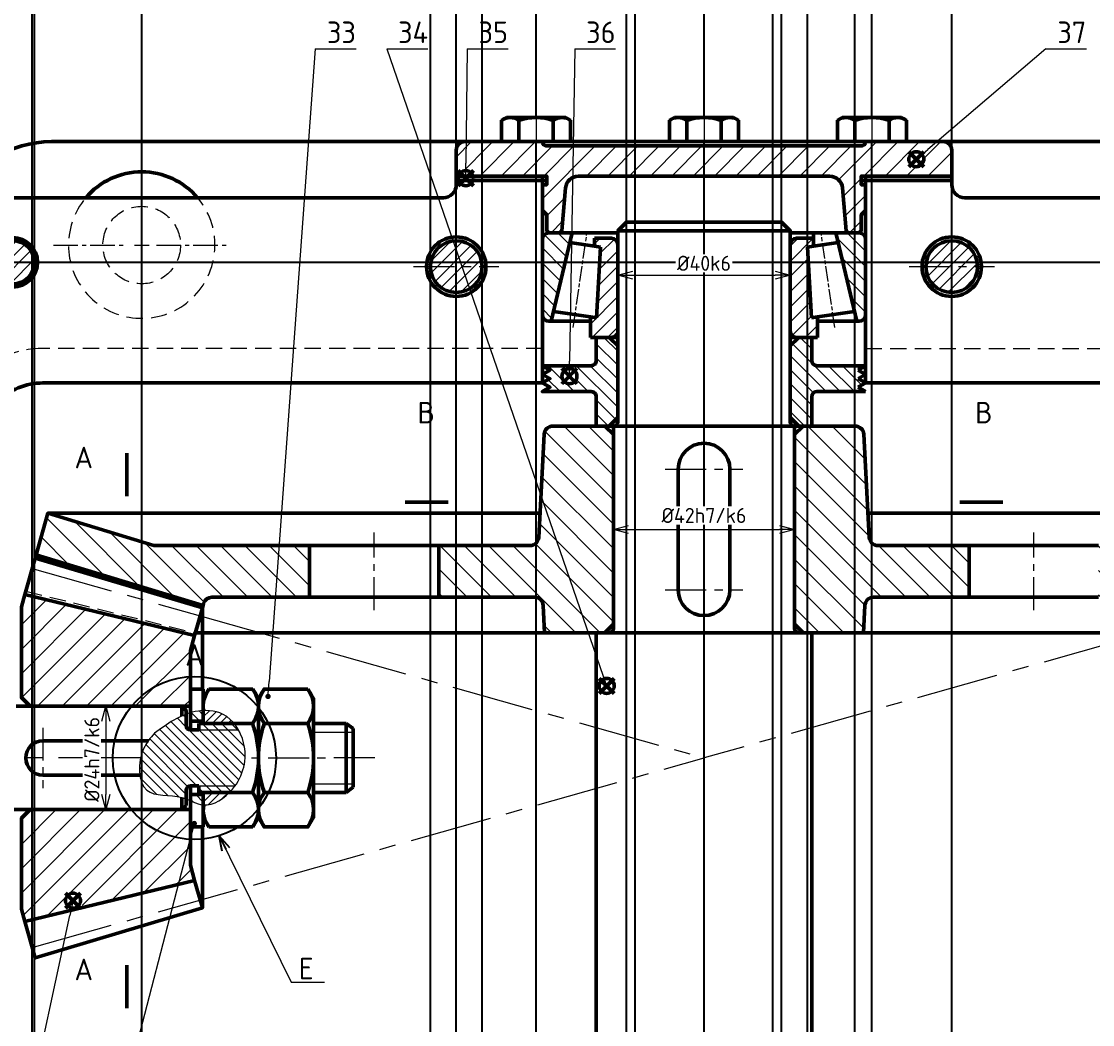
# Model space of a CAD drawing. Header units: millimetres. Extents: x 3015 to 4204, y 10565 to 11406.
# Drawn here: x 3299.6 to 3548.2, y 10707.8 to 10940.6 of the extents above; entities that cross this region are included whole.
import ezdxf
from ezdxf.enums import TextEntityAlignment as Align

# ---------------------------------------------------------------- set-up
doc = ezdxf.new("R2010")
doc.units = ezdxf.units.MM
doc.header["$LTSCALE"] = 0.6
doc.set_wipeout_variables(frame=1)
doc.header["$PDSIZE"] = 2
for name, pattern in [('AM_ISO08W050x2', [9, 6, -0.75, 1.5, -0.75]), ('Amconstr', [9999, 9999, 0]), ('CENTER', [50.8, 31.75, -6.35, 6.35, -6.35]), ('CENTER2', [28.575, 19.05, -3.175, 3.175, -3.175]), ('HIDDEN', [9.525, 6.35, -3.175])]:
    doc.linetypes.add(name, pattern=pattern)
for name, color, linetype, lineweight in [('AM_0', 7, 'Continuous', 50), ('AM_4', 3, 'Continuous', 15), ('AM_5', 3, 'Continuous', 18), ('center', 1, 'CENTER', 15), ('dam', 7, 'Continuous', 50), ('dim', 3, 'Continuous', 15), ('hatch', 3, 'Continuous', 15), ('khuat', 7, 'HIDDEN', 20), ('manh', 1, 'Continuous', 15), ('text', 7, 'Continuous', 25)]:
    doc.layers.add(name, color=color, linetype=linetype, lineweight=lineweight)
doc.layers.add('AM_12', color=7, linetype='Continuous', lineweight=50, plot=False)
doc.layers.add('AM_CL', color=1, linetype='Amconstr', lineweight=25, plot=False)
doc.styles.add('TCVN', font='')
doc.styles.get('TCVN').set_extended_font_data('TCVN 7284')
doc.dimstyles.new('AM_ISO$0', dxfattribs={"dimtxt": 3.5, "dimasz": 3.5, "dimexe": 1, "dimexo": 1, "dimgap": 1, "dimtad": 1, "dimdsep": 46, "dimtxsty": 'TCVN', "dimblk": 'OPEN30', "dimcen": 1, "dimclrd": 3, "dimclre": 3, "dimclrt": 2, "dimazin": 2, "dimtp": 0.1, "dimtm": 0.1, "dimtfac": 0.71, "dimtmove": 0, "dimatfit": 3, "dimldrblk": 'OPEN30', "dimfxl": 1, "dimtfill": 1, "dimlwd": 18, "dimlwe": 18, "dimarcsym": 1})
doc.dimstyles.new('AM_ISO$7', dxfattribs={"dimtxt": 3.5, "dimasz": 3.5, "dimexe": 1, "dimexo": 1, "dimgap": 1, "dimtad": 1, "dimdsep": 46, "dimtxsty": 'TCVN', "dimblk": 'OPEN30', "dimcen": 1, "dimclrd": 3, "dimclre": 3, "dimclrt": 2, "dimazin": 2, "dimtp": 0.1, "dimtm": 0.1, "dimtfac": 0.71, "dimtmove": 0, "dimatfit": 3, "dimldrblk": 'OPEN30', "dimfxl": 1, "dimtfill": 1, "dimlwd": 18, "dimlwe": 18, "dimarcsym": 1})

# ---------------------------------------------------------------- blocks, each defined once
blk = doc.blocks.new('_Open30')
at = {"color": 0, "linetype": 'ByBlock', "lineweight": -2}
for p, q in [((-1, 0.268), (0, 0)), ((0, 0), (-1, -0.268)), ((0, 0), (-1, 0))]:
    blk.add_line(p, q, dxfattribs=at)
blk = doc.blocks.new('*D10')
at = {"layer": 'Defpoints', "color": 0, "transparency": 16777216}
for p in [(3478, 10881.75), (3438, 10876.53), (3478, 10876.53)]:
    blk.add_point(p, dxfattribs=at)
at = {"layer": 'dim', "color": 3, "lineweight": 18, "transparency": 16777216}
for p, q in [((3438, 10877.53), (3438, 10882.75)), ((3441.5, 10881.75), (3474.5, 10881.75)), ((3478, 10877.53), (3478, 10882.75))]:
    blk.add_line(p, q, dxfattribs=at)
at = {"layer": 'dim', "color": 3, "lineweight": 18, "transparency": 16777216, "xscale": 3.5, "yscale": 3.5, "zscale": 3.5, "rotation": 180}
blk.add_blockref('_Open30', (3438, 10881.75), dxfattribs=at)
at = {"layer": 'dim', "color": 3, "lineweight": 18, "transparency": 16777216, "xscale": 3.5, "yscale": 3.5, "zscale": 3.5}
blk.add_blockref('_Open30', (3478, 10881.75), dxfattribs=at)
at = {"layer": 'dim', "color": 7, "transparency": 16777216, "insert": (3458, 10884.5), "char_height": 3.5, "attachment_point": 5, "style": 'TCVN', "bg_fill": 3, "box_fill_scale": 1.1, "bg_fill_color": 256, "bg_fill_true_color": 13158600, "bg_fill_transparency": 0}
blk.add_mtext('%%c40k6', dxfattribs=at)
blk = doc.blocks.new('blgn2')
at = {"layer": 'hatch'}
h = blk.add_hatch(dxfattribs=at)
h.set_pattern_fill('_USER', color=256, scale=2, angle=45, pattern_type=0)
h.set_pattern_definition([(45, (-1578.1479, -11316.6133), (-1.41421356, 1.41421356), [])])
edge = h.paths.add_edge_path()
edge.add_arc((0, 0), 5, 0, 360)
at = {"layer": 'center', "ltscale": 0.4}
for p, q in [((0, 8.5), (0, -8.5)), ((8.5, 0), (-8.5, 0))]:
    blk.add_line(p, q, dxfattribs=at)
at = {"layer": 'dam'}
for radius in [5.75, 5]:
    blk.add_circle((0, 0), radius, dxfattribs=at)
blk = doc.blocks.new('blco2')
at = {"layer": 'hatch'}
h = blk.add_hatch(dxfattribs=at)
h.set_pattern_fill('_USER', color=256, scale=2, angle=45, pattern_type=0)
h.set_pattern_definition([(45, (-1528.1479, -11316.6133), (-1.41421356, 1.41421356), [])])
edge = h.paths.add_edge_path()
edge.add_arc((0, 0), 6, 0, 360)
at = {"layer": 'center', "ltscale": 0.5}
for p, q in [((0, -9.9), (0, 9.9)), ((-9.9, 0), (9.9, 0))]:
    blk.add_line(p, q, dxfattribs=at)
at = {"layer": 'dam'}
for radius in [6.9, 6]:
    blk.add_circle((0, 0), radius, dxfattribs=at)
blk = doc.blocks.new('b8')
blk.add_wipeout([(-8, 0), (-8, 4.95), (-6.87, 5.6), (6.87, 5.6), (8, 4.95), (8, 0)]).dxf.layer = 'dam'
at = {"layer": 'center', "ltscale": 0.6}
blk.add_line((0, 8.6), (0, -16), dxfattribs=at)
at = {"layer": 'dam'}
for p, q in [((-6.87, 5.6), (-8, 4.95)), ((-6.87, 5.6), (6.87, 5.6)), ((-6.87, 5.6), (6.87, 5.6)), ((6.87, 5.6), (8, 4.95)), ((-8, 0), (-8, 4.95)), ((-4, 0), (-4, 4.91)), ((4, 0), (4, 4.91)), ((8, 0), (8, 4.95)), ((8, 0.65), (8, 4.95)), ((-8, 0), (8, 0))]:
    blk.add_line(p, q, dxfattribs=at)
for centre, radius, start, end in [((-6, 2.34), 3.26, 52.1211, 127.8789), ((0, -6.4), 12, 70.5288, 109.4712), ((6, 2.34), 3.26, 52.1211, 127.8789)]:
    blk.add_arc(centre, radius, start, end, dxfattribs=at)
blk = doc.blocks.new('*U23')
at = {"layer": 'center', "color": 0, "linetype": 'CENTER2', "ltscale": 0.5, "transparency": 16777216}
for p, q in [((0, 3.4), (0, 20.5)), ((-20.5, 0), (-3.4, 0)), ((3.4, 0), (20.5, 0)), ((0, -20.5), (0, -3.4))]:
    blk.add_line(p, q, dxfattribs=at)
at = {"layer": 'center', "color": 0, "linetype": 'Continuous', "ltscale": 0.5, "transparency": 16777216}
for p, q in [((-1.7, 0), (1.7, 0)), ((0, -1.7), (0, 1.7))]:
    blk.add_line(p, q, dxfattribs=at)
blk = doc.blocks.new('mc')
at = {"layer": 'dam'}
blk.add_line((0, 5), (0, -5), dxfattribs=at)
at = {"layer": 'manh'}
blk.add_lwpolyline([(0, 0, 0, 1.7, 0), (-5, 0, 0, 0, 0), (-15, 0, 0, 0, 0)], format="xyseb", dxfattribs=at)
blk = doc.blocks.new('*U35', base_point=(3497.27, 10327.84))
at = {"layer": 'dam'}
blk.add_blockref('mc', (3497.27, 10327.84), dxfattribs=at)
at = {"layer": 'text', "style": 'TCVN'}
blk.add_text('A', height=5, dxfattribs=at).set_placement((3487.27, 10327.84), align=Align.BOTTOM_CENTER)
blk = doc.blocks.new('*S87')
at = {"layer": 'AM_12', "color": 4}
for p, q in [((3309.8, 10734.83), (3313.3, 10738.33)), ((3309.8, 10738.33), (3313.3, 10734.83))]:
    blk.add_line(p, q, dxfattribs=at)
blk.add_circle((3311.55, 10736.58), 1.75, dxfattribs=at)
blk = doc.blocks.new('*S92')
at = {"layer": 'AM_12', "color": 4}
for p, q in [((3433.65, 10784.68), (3437.15, 10788.18)), ((3433.65, 10788.18), (3437.15, 10784.68))]:
    blk.add_line(p, q, dxfattribs=at)
blk.add_circle((3435.4, 10786.43), 1.75, dxfattribs=at)
blk = doc.blocks.new('*S93')
at = {"layer": 'AM_12', "color": 4}
for p, q in [((3400.98, 10902.5), (3404.48, 10906)), ((3400.98, 10906), (3404.48, 10902.5))]:
    blk.add_line(p, q, dxfattribs=at)
blk.add_circle((3402.73, 10904.25), 1.75, dxfattribs=at)
blk = doc.blocks.new('*S94')
at = {"layer": 'AM_12', "color": 4}
for p, q in [((3425.01, 10856.55), (3428.51, 10860.05)), ((3425.01, 10860.05), (3428.51, 10856.55))]:
    blk.add_line(p, q, dxfattribs=at)
blk.add_circle((3426.76, 10858.3), 1.75, dxfattribs=at)
blk = doc.blocks.new('*S95')
at = {"layer": 'AM_12', "color": 4}
for p, q in [((3505.53, 10906.89), (3509.03, 10910.39)), ((3505.53, 10910.39), (3509.03, 10906.89))]:
    blk.add_line(p, q, dxfattribs=at)
blk.add_circle((3507.28, 10908.64), 1.75, dxfattribs=at)
blk = doc.blocks.new('*S118')
at = {"layer": 'AM_5'}
h = blk.add_hatch(color=3, dxfattribs=at)
edge = h.paths.add_edge_path(flags=0)
edge.add_arc((3311.55, 10736.58), 0.625, 0, 360)
at = {"layer": 'AM_5', "color": 3, "linetype": 'Continuous'}
blk.add_line((3311.42, 10735.97), (3310.81, 10733.16), dxfattribs=at)
at = {"layer": 'AM_5', "color": 3}
blk.add_line((3281.05, 10595.18), (3310.81, 10733.16), dxfattribs=at)
at = {"layer": 'AM_5'}
blk.add_line((3281.05, 10595.18), (3271.55, 10595.18), dxfattribs=at)
at = {"layer": 'AM_5', "color": 7, "insert": (3275.42, 10596.49), "char_height": 5, "attachment_point": 8, "style": 'TCVN'}
blk.add_mtext('27', dxfattribs=at)
blk = doc.blocks.new('*S124')
at = {"layer": 'AM_5'}
h = blk.add_hatch(color=3, dxfattribs=at)
edge = h.paths.add_edge_path(flags=0)
edge.add_arc((3365.8, 10783.98), 0.625, 0, 360)
at = {"layer": 'AM_5', "color": 3}
blk.add_line((3376.77, 10934.3), (3366.06, 10787.47), dxfattribs=at)
at = {"layer": 'AM_5'}
blk.add_line((3376.77, 10934.3), (3386.27, 10934.3), dxfattribs=at)
at = {"layer": 'AM_5', "color": 3, "linetype": 'Continuous'}
blk.add_line((3365.85, 10784.6), (3366.06, 10787.47), dxfattribs=at)
at = {"layer": 'AM_5', "color": 7, "insert": (3382.84, 10935.61), "char_height": 5, "attachment_point": 8, "style": 'TCVN'}
blk.add_mtext('33', dxfattribs=at)
blk = doc.blocks.new('*S125')
at = {"layer": 'AM_5'}
h = blk.add_hatch(color=3, dxfattribs=at)
edge = h.paths.add_edge_path(flags=0)
edge.add_arc((3402.73, 10904.25), 0.625, 0, 360)
at = {"layer": 'AM_5', "color": 3}
blk.add_line((3403.03, 10934.3), (3402.76, 10907.75), dxfattribs=at)
at = {"layer": 'AM_5'}
blk.add_line((3403.03, 10934.3), (3412.53, 10934.3), dxfattribs=at)
at = {"layer": 'AM_5', "color": 3, "linetype": 'Continuous'}
blk.add_line((3402.73, 10904.87), (3402.76, 10907.75), dxfattribs=at)
at = {"layer": 'AM_5', "color": 7, "insert": (3409.09, 10935.61), "char_height": 5, "attachment_point": 8, "style": 'TCVN'}
blk.add_mtext('35', dxfattribs=at)
blk = doc.blocks.new('*S126')
at = {"layer": 'AM_5'}
h = blk.add_hatch(color=3, dxfattribs=at)
edge = h.paths.add_edge_path(flags=0)
edge.add_arc((3426.76, 10858.3), 0.625, 0, 360)
at = {"layer": 'AM_5', "color": 3}
blk.add_line((3427.99, 10934.3), (3426.81, 10861.8), dxfattribs=at)
at = {"layer": 'AM_5'}
blk.add_line((3427.99, 10934.3), (3437.49, 10934.3), dxfattribs=at)
at = {"layer": 'AM_5', "color": 3, "linetype": 'Continuous'}
blk.add_line((3426.77, 10858.93), (3426.81, 10861.8), dxfattribs=at)
at = {"layer": 'AM_5', "color": 7, "insert": (3434.05, 10935.61), "char_height": 5, "attachment_point": 8, "style": 'TCVN'}
blk.add_mtext('36', dxfattribs=at)
blk = doc.blocks.new('*S127')
at = {"layer": 'AM_5'}
h = blk.add_hatch(color=3, dxfattribs=at)
edge = h.paths.add_edge_path(flags=0)
edge.add_arc((3507.28, 10908.64), 0.625, 0, 360)
at = {"layer": 'AM_5', "color": 3}
blk.add_line((3537.3, 10934.3), (3509.94, 10910.91), dxfattribs=at)
at = {"layer": 'AM_5'}
blk.add_line((3537.3, 10934.3), (3546.8, 10934.3), dxfattribs=at)
at = {"layer": 'AM_5', "color": 3, "linetype": 'Continuous'}
blk.add_line((3507.76, 10909.04), (3509.94, 10910.91), dxfattribs=at)
at = {"layer": 'AM_5', "color": 7, "insert": (3543.36, 10935.61), "char_height": 5, "attachment_point": 8, "style": 'TCVN'}
blk.add_mtext('37', dxfattribs=at)
blk = doc.blocks.new('*D138')
at = {"layer": 'Defpoints', "color": 0, "transparency": 16777216}
for p in [(3320.43, 10781.71), (3319.18, 10757.71), (3320.43, 10757.71)]:
    blk.add_point(p, dxfattribs=at)
at = {"layer": 'dim', "color": 3, "lineweight": 18, "transparency": 16777216}
for p, q in [((3319.43, 10781.71), (3318.18, 10781.71)), ((3319.18, 10778.21), (3319.18, 10761.21)), ((3319.43, 10757.71), (3318.18, 10757.71))]:
    blk.add_line(p, q, dxfattribs=at)
at = {"layer": 'dim', "color": 3, "lineweight": 18, "transparency": 16777216, "xscale": 3.5, "yscale": 3.5, "zscale": 3.5}
for p, rotation in [((3319.18, 10781.71), 90), ((3319.18, 10757.71), 270)]:
    blk.add_blockref('_Open30', p, dxfattribs=dict(at, rotation=rotation))
at = {"layer": 'dim', "color": 0, "transparency": 16777216, "insert": (3315.93, 10769.36), "char_height": 3.5, "attachment_point": 5, "rotation": 90, "style": 'TCVN', "bg_fill": 3, "box_fill_scale": 1.1, "bg_fill_color": 256, "bg_fill_true_color": 13158600, "bg_fill_transparency": 0}
blk.add_mtext('%%C24h7/k6', dxfattribs=at)
blk = doc.blocks.new('*D139')
at = {"layer": 'Defpoints', "color": 0, "transparency": 16777216}
for p in [(3479, 10822.73), (3437, 10820.29), (3479, 10820.29)]:
    blk.add_point(p, dxfattribs=at)
at = {"layer": 'dim', "color": 3, "lineweight": 18, "transparency": 16777216}
for p, q in [((3437, 10821.29), (3437, 10823.73)), ((3440.5, 10822.73), (3475.5, 10822.73)), ((3479, 10821.29), (3479, 10823.73))]:
    blk.add_line(p, q, dxfattribs=at)
at = {"layer": 'dim', "color": 3, "lineweight": 18, "transparency": 16777216, "xscale": 3.5, "yscale": 3.5, "zscale": 3.5, "rotation": 180}
blk.add_blockref('_Open30', (3437, 10822.73), dxfattribs=at)
at = {"layer": 'dim', "color": 3, "lineweight": 18, "transparency": 16777216, "xscale": 3.5, "yscale": 3.5, "zscale": 3.5}
blk.add_blockref('_Open30', (3479, 10822.73), dxfattribs=at)
at = {"layer": 'dim', "color": 0, "transparency": 16777216, "insert": (3458, 10825.98), "char_height": 3.5, "attachment_point": 5, "style": 'TCVN', "bg_fill": 3, "box_fill_scale": 1.1, "bg_fill_color": 256, "bg_fill_true_color": 13158600, "bg_fill_transparency": 0}
blk.add_mtext('%%C42h7/k6', dxfattribs=at)

msp = doc.modelspace()

# ---------------------------------------------------------------- hatches: boundary and pattern name
at = {"layer": 'AM_5'}
h = msp.add_hatch(color=3, dxfattribs=at)
edge = h.paths.add_edge_path(flags=0)
edge.add_arc((3435.4, 10786.432), 0.625, 0, 360)
h = msp.add_hatch(color=3, dxfattribs=at)
edge = h.paths.add_edge_path(flags=0)
edge.add_arc((3339.693, 10754.492), 0.625, 0, 360)
at = {"layer": 'hatch'}
h = msp.add_hatch(dxfattribs=at)
h.set_pattern_fill('_USER', color=256, scale=3.5, angle=45, pattern_type=0)
h.set_pattern_definition([(45, (2803.3327, -82.4776), (-2.4748737, 2.4748737), [])])
edge = h.paths.add_edge_path()
edge.add_line((3458.002, 10904.73), (3428.86, 10904.73))
edge.add_arc((3428.86, 10901.73), 3, 90, 175)
edge.add_line((3425.872, 10901.992), (3425.002, 10892.057))
edge.add_line((3425.002, 10892.057), (3424.502, 10891.557))
edge.add_line((3424.502, 10891.557), (3422.002, 10891.557))
edge.add_line((3422.002, 10891.557), (3421.502, 10892.057))
edge.add_line((3421.502, 10892.057), (3421.502, 10895.73))
edge.add_line((3421.502, 10895.73), (3420.502, 10896.73))
edge.add_line((3420.502, 10896.73), (3420.502, 10902.73))
edge.add_line((3420.502, 10902.73), (3421.502, 10902.73))
edge.add_line((3421.502, 10902.73), (3421.502, 10904.73))
edge.add_line((3421.502, 10904.73), (3400.502, 10904.73))
edge.add_line((3400.502, 10904.73), (3400.502, 10910.73))
edge.add_arc((3402.502, 10910.73), 2, 90, 180, ccw=False)
edge.add_line((3402.502, 10912.73), (3420.502, 10912.73))
edge.add_arc((3421.502, 10912.73), 1, 180, 270)
edge.add_line((3421.502, 10911.73), (3494.502, 10911.73))
edge.add_arc((3494.502, 10912.73), 1, 270, 360)
edge.add_line((3495.502, 10912.73), (3513.502, 10912.73))
edge.add_arc((3513.502, 10910.73), 2, 0, 90, ccw=False)
edge.add_line((3515.502, 10910.73), (3515.502, 10904.73))
edge.add_line((3515.502, 10904.73), (3494.502, 10904.73))
edge.add_line((3494.502, 10904.73), (3494.502, 10902.73))
edge.add_line((3494.502, 10902.73), (3495.502, 10902.73))
edge.add_line((3495.502, 10902.73), (3495.502, 10896.73))
edge.add_line((3495.502, 10896.73), (3494.502, 10895.73))
edge.add_line((3494.502, 10895.73), (3494.502, 10892.057))
edge.add_line((3494.502, 10892.057), (3494.002, 10891.557))
edge.add_line((3494.002, 10891.557), (3491.502, 10891.557))
edge.add_line((3491.502, 10891.557), (3491.002, 10892.057))
edge.add_line((3491.002, 10892.057), (3490.133, 10901.992))
edge.add_arc((3487.145, 10901.73), 3, 5, 90)
edge.add_line((3487.145, 10904.73), (3458.002, 10904.73))
h = msp.add_hatch(color=256, dxfattribs=at)
h.dxf.hatch_style = 1
h.paths.add_polyline_path([(3400.502, 10904.73), (3420.502, 10904.73), (3420.502, 10903.73), (3400.502, 10903.73)])
h = msp.add_hatch(color=256, dxfattribs=at)
h.dxf.hatch_style = 1
h.paths.add_polyline_path([(3515.502, 10904.73), (3495.502, 10904.73), (3495.502, 10903.73), (3515.502, 10903.73)])
h = msp.add_hatch(dxfattribs=at)
h.set_pattern_fill('_USER', color=256, scale=2.5, angle=135, pattern_type=0)
h.set_pattern_definition([(135, (-1902.0956, 1877.6013), (-1.76776695, -1.76776695), [])])
h.paths.add_polyline_path([(3495.502, 10890.057, 0.4142136), (3494.002, 10891.557), (3488.587, 10891.557), (3493.445, 10871.057), (3494.002, 10871.057, 0.4142136), (3495.502, 10872.557)])
h.paths.add_polyline_path([(3427.418, 10891.557), (3422.002, 10891.557, 0.4142136), (3420.502, 10890.057), (3420.502, 10872.557, 0.4142136), (3422.002, 10871.057), (3422.559, 10871.057)])
h = msp.add_hatch(dxfattribs=at)
h.set_pattern_fill('_USER', color=256, scale=2.5, angle=45, pattern_type=0)
h.set_pattern_definition([(45, (0, 0), (-1.76776695, 1.76776695), [])])
h.paths.add_polyline_path([(3436.502, 10890.307), (3432.583, 10890.307), (3432.583, 10888.482), (3433.995, 10888.276), (3433.038, 10871.841), (3431.635, 10872.046), (3431.635, 10867.307), (3436.502, 10867.307, 0.4142192), (3438.002, 10868.807), (3438.002, 10888.807, 0.4142136)])
h.paths.add_polyline_path([(3482.01, 10888.276), (3483.422, 10888.482), (3483.422, 10890.307), (3479.502, 10890.307, 0.4142136), (3478.002, 10888.807), (3478.002, 10868.807, 0.4142136), (3479.502, 10867.307), (3483.002, 10867.307), (3484.369, 10867.307), (3484.369, 10872.046), (3482.967, 10871.841)])
h = msp.add_hatch(dxfattribs=at)
h.set_pattern_fill('_USER', color=256, scale=3, angle=135, pattern_type=0)
h.set_pattern_definition([(135, (2803.3327, -82.4776), (-2.12132034, -2.12132034), [])])
edge = h.paths.add_edge_path()
edge.add_line((3438.002, 10841.97), (3438.002, 10871.814))
h = msp.add_hatch(dxfattribs=at)
h.set_pattern_fill('_USER', color=256, scale=2.3, angle=135, pattern_type=0)
h.set_pattern_definition([(135, (0, 0), (-1.6263456, -1.6263456), [])])
h.paths.add_polyline_path([(3493.77, 10857.73), (3495.502, 10858.73), (3493.77, 10859.73), (3495.502, 10860.73), (3484.202, 10860.73, -0.4142136), (3483.002, 10861.93), (3483.002, 10867.307), (3480.002, 10867.307), (3478.002, 10865.307), (3478.002, 10848.73), (3480.002, 10846.73), (3483.002, 10846.73), (3483.002, 10853.53, -0.4142136), (3484.202, 10854.73), (3495.502, 10854.73), (3493.77, 10855.73), (3495.502, 10856.73)])
h.paths.add_polyline_path([(3438.002, 10865.307), (3436.002, 10867.307), (3433.002, 10867.307), (3433.002, 10861.93, -0.4142136), (3431.802, 10860.73), (3426.795, 10860.73), (3426.784, 10860.051, -0.409459), (3428.506, 10858.301, -1), (3425.006, 10858.301, -0.4189841), (3426.784, 10860.051), (3426.795, 10860.73), (3420.502, 10860.73), (3422.234, 10859.73), (3420.502, 10858.73), (3422.234, 10857.73), (3420.502, 10856.73), (3422.234, 10855.73), (3420.502, 10854.73), (3431.802, 10854.73, -0.4142136), (3433.002, 10853.53), (3433.002, 10846.73), (3436.002, 10846.73), (3438.002, 10848.73)])
h = msp.add_hatch(dxfattribs=at)
h.set_pattern_fill('_USER', color=256, scale=4, angle=135, pattern_type=0)
h.set_pattern_definition([(135, (0, 0), (-2.8284271, -2.8284271), [])])
h.paths.add_polyline_path([(3437.002, 10844.73), (3435.002, 10846.73), (3422.9, 10846.73, 0.3989595), (3420.903, 10844.835), (3419.649, 10820.903, -0.3989595), (3417.652, 10819.008), (3396.426, 10819.008), (3396.426, 10807.008), (3418.671, 10807.008, -0.3989595), (3420.668, 10805.112), (3421.002, 10798.73), (3435.002, 10798.73), (3437.002, 10800.73)])
h.paths.add_polyline_path([(3495.102, 10844.835, 0.3989595), (3493.104, 10846.73), (3481.002, 10846.73), (3479.002, 10844.73), (3479.002, 10800.73), (3481.002, 10798.73), (3495.002, 10798.73), (3495.337, 10805.112, -0.3989595), (3497.334, 10807.008), (3519.579, 10807.008), (3519.579, 10819.008), (3498.353, 10819.008, -0.3989595), (3496.356, 10820.903)])
h.paths.add_polyline_path([(3613.019, 10816.875), (3610.305, 10826.499), (3585.683, 10819.008), (3549.579, 10819.008), (3549.579, 10807.008), (3572.208, 10807.008, -0.3358087), (3574.133, 10805.55), (3574.265, 10805.083)])
h.paths.add_polyline_path([(3366.426, 10819.008), (3330.322, 10819.008), (3305.7, 10826.499), (3302.986, 10816.875), (3341.74, 10805.083), (3341.872, 10805.55, -0.3358087), (3343.797, 10807.008), (3366.426, 10807.008)])
h = msp.add_hatch(dxfattribs=at)
h.set_pattern_fill('_USER', color=256, scale=4, angle=45, pattern_type=0)
h.set_pattern_definition([(45, (0, 0), (-2.8284271, 2.8284271), [])])
h.paths.add_polyline_path([(3339.786, 10798.153), (3300.38, 10807.635), (3299.577, 10804.788), (3299.577, 10783.706), (3301.577, 10781.706), (3329.563, 10781.706, -0.0777646), (3333.918, 10785.172, -0.072942), (3338.786, 10787.067), (3338.786, 10794.607)])
h.paths.add_polyline_path([(3338.786, 10787.067, 0.072942), (3333.918, 10785.172, 0.0777646), (3329.563, 10781.706), (3338.786, 10781.706)], flags=17)
h.paths.add_polyline_path([(3338.786, 10751.98, -0.0106871), (3338.04, 10752.168, -0.0984914), (3331.761, 10755.316, -0.048398), (3329.236, 10757.706), (3301.577, 10757.706), (3299.577, 10755.706), (3299.577, 10734.624), (3300.38, 10731.777), (3310.697, 10734.26, -0.196335), (3310.197, 10735.485, -1), (3313.697, 10735.485, -0.0759429), (3313.617, 10734.962), (3339.786, 10741.259), (3338.786, 10744.805)])
h.paths.add_polyline_path([(3338.786, 10757.706), (3329.236, 10757.706, 0.048398), (3331.761, 10755.316, 0.0984914), (3338.04, 10752.168, 0.0106871), (3338.786, 10751.98)], flags=17)
h = msp.add_hatch(dxfattribs=at)
h.set_pattern_fill('ANSI31', color=256, scale=0.5, angle=90)
edge = h.paths.add_edge_path()
edge.add_spline(control_points=[(3351.483, 10769.644), (3351.556, 10770.836), (3351.355, 10773.095), (3350.501, 10775.274), (3349.974, 10776.206)], knot_values=[22.2934434, 22.2934434, 22.2934434, 22.2934434, 25.7993145, 28.8669392, 28.8669392, 28.8669392, 28.8669392], degree=3, periodic=0)
edge.add_line((3349.974, 10776.206), (3340.786, 10776.206))
edge.add_line((3340.786, 10776.206), (3338.786, 10776.206))
edge.add_arc((3338.786, 10777.206), 1, 180, 270, ccw=False)
edge.add_line((3337.786, 10777.206), (3337.786, 10779.845))
edge.add_spline(control_points=[(3337.786, 10779.845), (3337.448, 10779.719), (3337.116, 10779.58), (3336.788, 10779.432)], knot_values=[7.4268907, 7.4268907, 7.4268907, 7.4268907, 8.5109225, 8.5109225, 8.5109225, 8.5109225], degree=3, periodic=0)
edge.add_spline(control_points=[(3336.788, 10779.432), (3334.54, 10778.415), (3332.497, 10776.92), (3330.454, 10775.424)], knot_values=[0, 0, 0, 0, 7.4268907, 7.4268907, 7.4268907, 7.4268907], degree=3, periodic=0)
edge.add_spline(control_points=[(3330.454, 10775.424), (3329.516, 10774.339), (3328.145, 10772.751), (3327.405, 10770.46), (3327.24, 10769.706)], knot_values=[65.2919936, 65.2919936, 65.2919936, 65.2919936, 69.6721854, 71.7006999, 71.7006999, 71.7006999, 71.7006999], degree=3, periodic=0)
edge.add_spline(control_points=[(3327.24, 10769.706), (3326.621, 10766.874), (3327.388, 10760.118), (3333.976, 10761.275), (3336.804, 10760.505)], knot_values=[49.3772184, 49.3772184, 49.3772184, 49.3772184, 57.0006426, 65.2919936, 65.2919936, 65.2919936, 65.2919936], degree=3, periodic=0)
edge.add_spline(control_points=[(3336.804, 10760.505), (3337.139, 10760.414), (3337.465, 10760.303), (3337.786, 10760.183)], knot_values=[48.3956228, 48.3956228, 48.3956228, 48.3956228, 49.3772184, 49.3772184, 49.3772184, 49.3772184], degree=3, periodic=0)
edge.add_line((3337.786, 10760.183), (3337.786, 10762.206))
edge.add_arc((3338.786, 10762.206), 1, 90, 180, ccw=False)
edge.add_line((3338.786, 10763.206), (3340.786, 10763.206))
edge.add_line((3340.786, 10763.206), (3340.786, 10761.706))
edge.add_line((3340.786, 10761.706), (3347.883, 10761.706))
edge.add_spline(control_points=[(3347.883, 10761.706), (3348.125, 10761.952), (3350.212, 10764.253), (3351.326, 10767.076), (3351.483, 10769.644)], knot_values=[28.8669392, 28.8669392, 28.8669392, 28.8669392, 29.8090462, 37.3627001, 37.3627001, 37.3627001, 37.3627001], degree=3, periodic=0)
edge = h.paths.add_edge_path(flags=17)
edge.add_spline(control_points=[(3349.974, 10776.206), (3349.674, 10776.738), (3349.332, 10777.242), (3348.951, 10777.706)], knot_values=[20.541589, 20.541589, 20.541589, 20.541589, 22.2934434, 22.2934434, 22.2934434, 22.2934434], degree=3, periodic=0)
edge.add_line((3348.951, 10777.706), (3343.158, 10777.706))
edge.add_line((3343.158, 10777.706), (3340.786, 10777.706))
edge.add_line((3340.786, 10777.706), (3340.786, 10776.206))
edge.add_line((3340.786, 10776.206), (3349.974, 10776.206))
edge = h.paths.add_edge_path()
edge.add_line((3341.786, 10761.206), (3338.786, 10761.206))
edge.add_line((3338.786, 10761.206), (3338.786, 10759.779))
edge.add_spline(control_points=[(3338.786, 10759.779), (3339.803, 10759.35), (3340.778, 10758.922), (3341.786, 10758.833)], knot_values=[44.1228995, 44.1228995, 44.1228995, 44.1228995, 47.3543139, 47.3543139, 47.3543139, 47.3543139], degree=3, periodic=0)
edge.add_line((3341.786, 10758.833), (3341.786, 10761.206))
edge = h.paths.add_edge_path()
edge.add_spline(control_points=[(3341.786, 10780.695), (3341.147, 10780.664), (3340.124, 10780.531), (3339.148, 10780.287), (3338.786, 10780.18)], knot_values=[9.5658915, 9.5658915, 9.5658915, 9.5658915, 11.4257511, 12.5558348, 12.5558348, 12.5558348, 12.5558348], degree=3, periodic=0)
edge.add_line((3338.786, 10780.18), (3338.786, 10778.206))
edge.add_line((3338.786, 10778.206), (3341.786, 10778.206))
edge.add_line((3341.786, 10778.206), (3341.786, 10780.695))
h = msp.add_hatch(dxfattribs=at)
h.set_pattern_fill('ANSI31', color=256, scale=0.4)
edge = h.paths.add_edge_path()
edge.add_spline(control_points=[(3348.951, 10777.706), (3348.226, 10778.589), (3346.153, 10780.351), (3343.384, 10780.773), (3341.786, 10780.695)], knot_values=[12.5558348, 12.5558348, 12.5558348, 12.5558348, 15.8897365, 20.541589, 20.541589, 20.541589, 20.541589], degree=3, periodic=0)
edge.add_line((3341.786, 10780.695), (3341.786, 10777.706))
edge.add_line((3341.786, 10777.706), (3344.159, 10777.706))
edge.add_line((3344.159, 10777.706), (3348.951, 10777.706))
edge = h.paths.add_edge_path()
edge.add_spline(control_points=[(3341.882, 10758.826), (3343.963, 10758.687), (3346.177, 10759.968), (3347.883, 10761.706)], knot_values=[37.3627001, 37.3627001, 37.3627001, 37.3627001, 44.0194134, 44.0194134, 44.0194134, 44.0194134], degree=3, periodic=0)
edge.add_line((3347.883, 10761.706), (3341.786, 10761.706))
edge.add_line((3341.786, 10761.706), (3341.786, 10761.206))
edge.add_line((3341.786, 10761.206), (3341.786, 10758.833))
edge.add_spline(control_points=[(3341.786, 10758.833), (3341.818, 10758.83), (3341.85, 10758.828), (3341.882, 10758.826)], knot_values=[44.0194134, 44.0194134, 44.0194134, 44.0194134, 44.1228995, 44.1228995, 44.1228995, 44.1228995], degree=3, periodic=0)

# ---------------------------------------------------------------- linework, layer by layer
at = {"layer": 'AM_0'}
msp.add_line((3353.284, 10785.706), (3354.586, 10783.452), dxfattribs=at)
at = {"layer": 'AM_5'}
msp.add_line((3384.413, 10934.301), (3393.913, 10934.301), dxfattribs=at)
at = {"layer": 'AM_5', "color": 3, "linetype": 'Continuous'}
msp.add_line((3339.536, 10753.887), (3338.812, 10751.105), dxfattribs=at)
at = {"layer": 'AM_5', "color": 3}
msp.add_line((3298.256, 10595.177), (3338.812, 10751.105), dxfattribs=at)
at = {"layer": 'AM_CL'}
for p, direction in [((3302.085, 10813.679), (0, 1)), ((3302.577, 10884.73), (0, 1)), ((3327.492, 10888.73), (0, 1)), ((3394.502, 10883.73), (0, 1)), ((3400.502, 11217.196), (0, 1)), ((3406.502, 10883.73), (0, 1)), ((3419.031, 10918.33), (0, 1)), ((3440.002, 11164.796), (0, 1)), ((3442.002, 11164.796), (0, 1)), ((3458.002, 10918.33), (0, 1)), ((3474.002, 11164.796), (0, 1)), ((3476.002, 11164.796), (0, 1)), ((3482.002, 11164.796), (0, 1)), ((3493.002, 11164.796), (0, 1)), ((3496.973, 10918.33), (0, 1)), ((3515.502, 10883.73), (0, 1)), ((3297.577, 10884.73), (1, 0))]:
    msp.add_xline(p, direction, dxfattribs=at)
at = {"layer": 'center'}
for p, q in [((3458.002, 10897.057), (3458.002, 10892.057)), ((3458.002, 10879.915), (3458.002, 10828.738)), ((3458.002, 10817.466), (3458.002, 10663.723)), ((3302.085, 10813.679), (3341.064, 10802.686)), ((3613.92, 10813.679), (3458.002, 10769.706)), ((3341.064, 10802.686), (3458.002, 10769.706)), ((3327.246, 10769.706), (3272.066, 10769.706)), ((3302.085, 10725.733), (3458.002, 10769.706))]:
    msp.add_line(p, q, dxfattribs=at)
at = {"layer": 'center', "linetype": 'AM_ISO08W050x2'}
for p, q in [((3427.629, 10869.601), (3430.876, 10891.765)), ((3488.376, 10869.601), (3485.129, 10891.765))]:
    msp.add_line(p, q, dxfattribs=at)
at = {"layer": 'center', "ltscale": 0.5}
for p, q in [((3458.002, 10845.73), (3458.002, 10799.73)), ((3449.002, 10836.73), (3467.002, 10836.73)), ((3449.002, 10808.73), (3467.002, 10808.73)), ((3381.585, 10769.718), (3351.187, 10769.643))]:
    msp.add_line(p, q, dxfattribs=at)
at = {"layer": 'center', "ltscale": 0.4}
for p, q in [((3381.426, 10804.008), (3381.426, 10822.008)), ((3534.579, 10804.008), (3534.579, 10822.008)), ((3304.576, 10776.706), (3304.576, 10762.706))]:
    msp.add_line(p, q, dxfattribs=at)
at = {"layer": 'dam'}
for p, q in [((3608.408, 10912.73), (3306.577, 10912.73)), ((3420.502, 10912.73), (3495.502, 10912.73)), ((3420.502, 10903.73), (3421.502, 10903.73)), ((3495.502, 10903.73), (3494.502, 10903.73)), ((3478.002, 10892.057), (3438.002, 10892.057)), ((3478.002, 10892.057), (3478.002, 10868.807)), ((3420.502, 10872.557), (3420.502, 10890.057)), ((3422.002, 10891.557), (3427.418, 10891.557)), ((3427.418, 10891.557), (3422.559, 10871.057)), ((3426.887, 10889.317), (3432.583, 10888.482)), ((3427.418, 10891.557), (3438.002, 10891.557)), ((3432.583, 10888.482), (3432.583, 10890.307)), ((3432.583, 10890.307), (3436.502, 10890.307)), ((3488.587, 10891.557), (3478.002, 10891.557)), ((3483.422, 10890.307), (3479.502, 10890.307)), ((3483.422, 10888.482), (3483.422, 10891.557)), ((3489.118, 10889.317), (3483.422, 10888.482)), ((3488.587, 10891.557), (3493.445, 10871.057)), ((3494.002, 10891.557), (3488.587, 10891.557)), ((3495.502, 10872.557), (3495.502, 10890.057)), ((3432.583, 10888.482), (3433.995, 10888.276)), ((3433.995, 10888.276), (3433.038, 10871.841)), ((3438.002, 10868.807), (3438.002, 10888.807)), ((3478.002, 10868.807), (3478.002, 10888.807)), ((3483.422, 10888.482), (3482.01, 10888.276)), ((3482.01, 10888.276), (3482.967, 10871.841)), ((3431.635, 10872.046), (3423.09, 10873.298)), ((3431.635, 10867.307), (3431.635, 10872.046)), ((3433.038, 10871.841), (3431.635, 10872.046)), ((3482.967, 10871.841), (3484.369, 10872.046)), ((3484.369, 10872.046), (3492.914, 10873.298)), ((3484.369, 10867.307), (3484.369, 10872.046)), ((3422.559, 10871.057), (3422.002, 10871.057)), ((3422.559, 10871.057), (3431.635, 10871.057)), ((3493.445, 10871.057), (3484.369, 10871.057)), ((3493.445, 10871.057), (3494.002, 10871.057)), ((3438.002, 10865.307), (3436.002, 10867.307)), ((3438.002, 10868.807), (3438.002, 10867.307)), ((3478.002, 10868.807), (3478.002, 10867.307)), ((3478.002, 10867.307), (3483.002, 10867.307)), ((3478.002, 10848.73), (3478.002, 10867.307)), ((3480.002, 10867.307), (3478.002, 10865.307)), ((3479.502, 10867.307), (3484.369, 10867.307)), ((3483.002, 10867.307), (3483.002, 10861.93)), ((3484.202, 10860.73), (3495.502, 10860.73)), ((3495.502, 10860.73), (3493.77, 10859.73)), ((3493.77, 10859.73), (3495.502, 10858.73)), ((3495.502, 10858.73), (3493.77, 10857.73)), ((3493.77, 10857.73), (3495.502, 10856.73)), ((3495.502, 10854.73), (3484.202, 10854.73)), ((3495.502, 10856.73), (3493.77, 10855.73)), ((3493.77, 10855.73), (3495.502, 10854.73)), ((3483.002, 10853.53), (3483.002, 10846.73)), ((3438.002, 10848.73), (3438.002, 10847.73)), ((3478.002, 10848.73), (3478.002, 10847.73)), ((3480.002, 10846.73), (3478.002, 10848.73)), ((3435.002, 10846.73), (3437.002, 10846.73)), ((3437.002, 10846.73), (3437.002, 10844.73)), ((3481.002, 10846.73), (3479.002, 10846.73)), ((3479.002, 10846.73), (3479.002, 10844.73)), ((3483.002, 10846.73), (3480.002, 10846.73)), ((3419.942, 10826.499), (3305.7, 10826.499)), ((3496.063, 10826.499), (3610.305, 10826.499)), ((3366.426, 10819.008), (3396.426, 10819.008)), ((3396.426, 10807.008), (3396.426, 10819.008)), ((3519.579, 10807.008), (3519.579, 10819.008)), ((3549.579, 10819.008), (3519.579, 10819.008)), ((3302.986, 10816.875), (3300.597, 10808.405)), ((3366.426, 10807.008), (3396.426, 10807.008)), ((3549.579, 10807.008), (3519.579, 10807.008)), ((3341.577, 10804.505), (3341.577, 10785.706)), ((3341.786, 10783.452), (3343.087, 10785.706)), ((3343.087, 10785.706), (3353.284, 10785.706)), ((3341.786, 10777.706), (3341.786, 10783.452)), ((3354.586, 10783.452), (3354.586, 10755.96)), ((3336.786, 10781.706), (3336.788, 10779.418)), ((3338.786, 10778.206), (3338.786, 10776.206)), ((3340.786, 10777.706), (3340.786, 10776.206)), ((3343.158, 10777.706), (3353.213, 10777.706)), ((3355.958, 10777.706), (3366.013, 10777.706)), ((3367.386, 10777.706), (3374.985, 10777.706)), ((3374.985, 10777.706), (3374.985, 10761.706)), ((3374.985, 10777.706), (3376.585, 10776.506)), ((3340.786, 10763.206), (3340.786, 10761.706)), ((3374.985, 10761.706), (3376.585, 10762.906)), ((3336.805, 10760.163), (3336.786, 10757.706)), ((3336.804, 10760.505), (3336.805, 10760.163)), ((3340.786, 10761.706), (3353.213, 10761.706)), ((3341.786, 10755.96), (3341.786, 10761.706)), ((3355.958, 10761.706), (3366.013, 10761.706)), ((3341.786, 10755.96), (3343.087, 10753.706)), ((3354.586, 10755.96), (3353.284, 10753.706)), ((3341.577, 10753.706), (3341.577, 10734.907)), ((3353.284, 10753.706), (3343.087, 10753.706))]:
    msp.add_line(p, q, dxfattribs=at)
at = {"layer": 'dam', "ltscale": 0.5}
for p, q in [((3327.492, 10905.73), (3327.492, 10905.73)), ((3436.002, 10846.73), (3480.002, 10846.73)), ((3338.787, 10785.706), (3338.786, 10780.706)), ((3337.786, 10777.206), (3337.786, 10780.414)), ((3344.159, 10777.706), (3340.786, 10777.706)), ((3341.786, 10778.206), (3341.786, 10777.706)), ((3340.786, 10776.206), (3338.786, 10776.206)), ((3304.576, 10773.706), (3329.042, 10773.706)), ((3304.576, 10765.706), (3327.036, 10765.706)), ((3338.786, 10761.206), (3338.786, 10763.206)), ((3340.786, 10763.206), (3338.786, 10763.206)), ((3337.786, 10758.706), (3337.786, 10762.206)), ((3341.786, 10761.206), (3341.786, 10761.706)), ((3337.786, 10758.706), (3336.786, 10757.706))]:
    msp.add_line(p, q, dxfattribs=at)
at = {"layer": 'dam'}
for points in [[(3458.002, 10904.73), (3428.86, 10904.73, 0.3888787), (3425.872, 10901.992), (3425.002, 10892.057), (3425.002, 10892.057), (3424.502, 10891.557), (3422.002, 10891.557), (3421.502, 10892.057), (3421.502, 10895.73), (3420.502, 10896.73), (3420.502, 10902.73), (3421.502, 10902.73), (3421.502, 10904.73), (3400.502, 10904.73), (3400.502, 10910.73, -0.4142136), (3402.502, 10912.73), (3420.502, 10912.73, 0.4142136), (3421.502, 10911.73), (3494.502, 10911.73, 0.4142136), (3495.502, 10912.73), (3513.502, 10912.73, -0.4142136), (3515.502, 10910.73), (3515.502, 10904.73), (3494.502, 10904.73), (3494.502, 10902.73), (3495.502, 10902.73), (3495.502, 10896.73), (3494.502, 10895.73), (3494.502, 10892.057), (3494.002, 10891.557), (3491.502, 10891.557), (3491.002, 10892.057), (3491.002, 10892.057), (3490.133, 10901.992, 0.3888787), (3487.145, 10904.73)], [(3438.002, 10867.307), (3433.002, 10867.307), (3433.002, 10861.93, -0.4142136), (3431.802, 10860.73), (3420.502, 10860.73), (3422.234, 10859.73), (3420.502, 10858.73), (3422.234, 10857.73), (3420.502, 10856.73), (3422.234, 10855.73), (3420.502, 10854.73), (3431.802, 10854.73, -0.4142136), (3433.002, 10853.53), (3433.002, 10846.73), (3436.002, 10846.73), (3438.002, 10848.73)]]:
    msp.add_lwpolyline(points, format="xyb", close=True, dxfattribs=at)
for points in [[(3400.502, 10904.73), (3420.502, 10904.73), (3420.502, 10903.73), (3400.502, 10903.73)], [(3515.502, 10904.73), (3495.502, 10904.73), (3495.502, 10903.73), (3515.502, 10903.73)], [(3483.002, 10798.73), (3433.002, 10798.73), (3433.002, 10692.682), (3483.002, 10692.682)], [(3341.786, 10785.706), (3338.786, 10785.706), (3338.786, 10778.206), (3341.786, 10778.206)], [(3366.084, 10785.706), (3367.386, 10783.452), (3367.386, 10755.96), (3366.084, 10753.706), (3355.887, 10753.706), (3354.586, 10755.96), (3354.586, 10783.452), (3355.887, 10785.706)], [(3341.786, 10753.706), (3338.786, 10753.706), (3338.786, 10761.206), (3341.786, 10761.206)]]:
    msp.add_lwpolyline(points, close=True, dxfattribs=at)
for points in [[(3400.502, 10903.73), (3400.502, 10902.73, -0.4142136), (3397.502, 10899.73), (3397.502, 10899.73)], [(3515.502, 10903.73), (3515.502, 10902.73, 0.4142136), (3518.502, 10899.73), (3518.502, 10899.73)], [(3169.999, 10807.706), (3169.999, 10828.417, -0.2713906), (3177.667, 10841.503), (3272.467, 10894.625, -0.1283902), (3292.02, 10899.73), (3397.502, 10899.73)], [(3518.502, 10899.73), (3641.408, 10899.73, -0.4142136), (3666.408, 10874.73), (3666.408, 10664.682, -0.4142136), (3641.408, 10639.682), (3518.502, 10639.682)], [(3438.002, 10892.057), (3438.002, 10868.807, -0.4142136), (3436.502, 10867.307), (3431.635, 10867.307)], [(3420.502, 10856.73), (3304.577, 10856.73, 0.4142136), (3289.577, 10841.73), (3289.577, 10807.706)], [(3495.502, 10856.73), (3610.408, 10856.73, -0.4142136), (3625.408, 10841.73), (3625.408, 10697.682, -0.4142136), (3610.408, 10682.682), (3495.502, 10682.682)], [(3396.426, 10819.008), (3417.652, 10819.008, 0.3989595), (3419.649, 10820.903), (3420.903, 10844.835, -0.3989595), (3422.9, 10846.73), (3435.002, 10846.73), (3437.002, 10844.73), (3437.002, 10800.73), (3435.002, 10798.73), (3421.002, 10798.73)], [(3437.002, 10846.73), (3437.002, 10799.73, -0.4142136), (3436.002, 10798.73), (3436.002, 10798.73)], [(3479.002, 10846.73), (3479.002, 10799.73, 0.4142136), (3480.002, 10798.73), (3480.002, 10798.73)], [(3519.579, 10819.008), (3498.353, 10819.008, -0.3989595), (3496.356, 10820.903), (3495.102, 10844.835, 0.3989595), (3493.104, 10846.73), (3481.002, 10846.73), (3479.002, 10844.73), (3479.002, 10800.73), (3481.002, 10798.73), (3495.002, 10798.73)], [(3341.74, 10805.083), (3341.872, 10805.55, -0.3358087), (3343.797, 10807.008), (3366.426, 10807.008)], [(3421.002, 10798.73), (3420.668, 10805.112, 0.3989595), (3418.671, 10807.008), (3396.426, 10807.008)], [(3495.002, 10798.73), (3495.337, 10805.112, -0.3989595), (3497.334, 10807.008), (3519.579, 10807.008)], [(3353.213, 10753.706, 0.3431458), (3353.213, 10761.706)], [(3355.958, 10761.706, 0.3431458), (3355.958, 10753.706)], [(3366.013, 10753.706, 0.3431458), (3366.013, 10761.706)], [(3343.158, 10753.706, -0.2115324), (3341.882, 10758.826, -0.2115324)]]:
    msp.add_lwpolyline(points, format="xyb", dxfattribs=at)
for points in [[(3420.502, 10856.73), (3420.502, 10903.73), (3400.502, 10903.73)], [(3495.502, 10856.73), (3495.502, 10903.73), (3515.502, 10903.73)], [(3478.002, 10892.057), (3478.002, 10892.057), (3476.002, 10894.057), (3440.002, 10894.057), (3438.002, 10892.057), (3438.002, 10892.057)], [(3366.426, 10807.008), (3366.426, 10819.008), (3330.322, 10819.008), (3305.7, 10826.499), (3302.986, 10816.875), (3341.74, 10805.083)], [(3300.38, 10807.635), (3302.769, 10816.105), (3341.577, 10804.505), (3339.786, 10798.153)], [(3339.786, 10798.153), (3300.38, 10807.635), (3299.577, 10804.788), (3299.577, 10783.706), (3301.577, 10781.706), (3338.786, 10781.706)], [(3341.74, 10805.083), (3339.948, 10798.73), (3421.002, 10798.73)], [(3574.265, 10805.083), (3576.056, 10798.73), (3495.002, 10798.73)], [(3338.786, 10781.706), (3338.786, 10794.607), (3339.786, 10798.153)], [(3336.786, 10781.706), (3298.377, 10781.706)], [(3337.786, 10780.414), (3337.786, 10780.706), (3336.786, 10781.706), (3336.786, 10781.706)], [(3376.585, 10762.906), (3376.585, 10776.506)], [(3338.786, 10758.706), (3338.786, 10762.206)], [(3367.386, 10761.706), (3374.985, 10761.706)], [(3336.786, 10757.706), (3297.577, 10757.706)], [(3339.786, 10741.259), (3300.38, 10731.777), (3299.577, 10734.624), (3299.577, 10755.706), (3301.577, 10757.706), (3338.786, 10757.706)], [(3338.786, 10757.706), (3338.786, 10744.805), (3339.786, 10741.259)], [(3300.38, 10731.777), (3302.769, 10723.307), (3341.577, 10734.907), (3339.786, 10741.259)]]:
    msp.add_lwpolyline(points, dxfattribs=at)
at = {"layer": 'dam', "ltscale": 0.5}
for points in [[(3452.002, 10836.73), (3452.002, 10808.73)], [(3464.002, 10808.73), (3464.002, 10836.73)]]:
    msp.add_lwpolyline(points, dxfattribs=at)
at = {"layer": 'dam'}
for centre, radius, start, end in [((3306.577, 10887.73), 25, 90, 153.28976), ((3327.492, 10888.73), 17, 40.32022, 139.67978), ((3422.002, 10890.057), 1.5, 90, 180), ((3436.502, 10888.807), 1.5, 360, 90), ((3479.502, 10888.807), 1.5, 90, 180), ((3494.002, 10890.057), 1.5, 360, 90), ((3422.002, 10872.557), 1.5, 180, 270), ((3494.002, 10872.557), 1.5, 270, 360), ((3479.502, 10868.807), 1.5, 180, 270), ((3484.202, 10861.93), 1.2, 180, 270), ((3484.202, 10853.53), 1.2, 90, 180), ((3437.002, 10847.73), 1, 270, 0), ((3479.002, 10847.73), 1, 180, 270), ((3348.3, 10781.706), 6.515, 142.12112, 188.80033), ((3348.071, 10781.706), 6.515, 322.12112, 37.87888), ((3361.1, 10781.706), 6.515, 142.12112, 217.87888), ((3360.871, 10781.706), 6.515, 322.12112, 37.87888), ((3330.586, 10769.706), 24, 340.52878, 19.47122), ((3378.586, 10769.706), 24, 160.52878, 199.47122), ((3343.386, 10769.706), 24, 340.52878, 19.47122)]:
    msp.add_arc(centre, radius, start, end, dxfattribs=at)
at = {"layer": 'dam', "ltscale": 0.5}
for centre, radius, start, end in [((3458.002, 10836.73), 6, 0, 180), ((3458.002, 10808.73), 6, 180, 0), ((3338.786, 10777.206), 1, 180, 270), ((3304.576, 10769.706), 4, 90, 270), ((3338.786, 10762.206), 1, 90, 180)]:
    msp.add_arc(centre, radius, start, end, dxfattribs=at)
at = {"layer": 'hatch'}
msp.add_spline([(3330.454, 10775.424), (3339.892, 10780.456), (3346.374, 10779.827), (3351.156, 10773.223), (3348.576, 10762.469), (3341.786, 10758.833), (3336.804, 10760.505), (3328.692, 10762.217), (3327.937, 10771.84), (3330.454, 10775.424)], degree=3, dxfattribs=at)
at = {"layer": 'khuat'}
msp.add_line((3300.597, 10808.405), (3339.948, 10798.73), dxfattribs=at)
for points in [[(3420.502, 10864.73), (3304.577, 10864.73, 0.4142136), (3281.577, 10841.73)], [(3495.502, 10864.73), (3610.408, 10864.73, -0.4142136), (3633.408, 10841.73), (3633.408, 10697.682, -0.4142136), (3610.408, 10674.682), (3495.502, 10674.682)]]:
    msp.add_lwpolyline(points, format="xyb", dxfattribs=at)
msp.add_circle((3327.492, 10888.73), 9, dxfattribs=at)
msp.add_arc((3327.492, 10888.73), 17, 142.50504, 38.64962, dxfattribs=at)
at = {"layer": 'manh'}
for p, q in [((3340.786, 10776.206), (3349.974, 10776.206)), ((3367.386, 10775.706), (3376.585, 10775.706)), ((3340.786, 10763.206), (3349.181, 10763.248))]:
    msp.add_line(p, q, dxfattribs=at)
msp.add_lwpolyline([(3367.386, 10763.706), (3376.585, 10763.706)], dxfattribs=at)

# ---------------------------------------------------------------- block references
at = {"layer": 'AM_12'}
for name in ['*S93', '*S94', '*S92', '*S87']:
    msp.add_blockref(name, (0, 0), dxfattribs=at)
at = {"layer": 'AM_5'}
for name, p in [('*S124', (-8.989, 0)), ('*S127', (0, 0)), ('*S118', (0, 0))]:
    msp.add_blockref(name, p, dxfattribs=at)
at = {"layer": 'center', "linetype": 'CENTER2', "ltscale": 0.5}
msp.add_blockref('*U23', (3327.492, 10888.73), dxfattribs=at)
at = {"layer": 'dam'}
for name, p in [('blgn2', (3297.577, 10884.73)), ('blco2', (3400.502, 10883.73)), ('blco2', (3515.502, 10883.73)), ('*U35', (3324.051, 10835.431)), ('*U35', (3324.051, 10716.619))]:
    msp.add_blockref(name, p, dxfattribs=at)
at = {"layer": 'dam', "rotation": 270}
msp.add_blockref('mc', (3393.656, 10829.052), dxfattribs=at)
at = {"layer": 'dam', "xscale": -1, "rotation": 90}
msp.add_blockref('mc', (3522.349, 10829.052), dxfattribs=at)

# ---------------------------------------------------------------- texts
at = {"layer": 'AM_4', "color": 7, "insert": (3339.739, 10793.612), "char_height": 5, "attachment_point": 5, "style": 'TCVN'}
msp.add_mtext('A', dxfattribs=at)
at = {"layer": 'AM_5', "color": 7, "insert": (3390.475, 10935.614), "char_height": 5, "attachment_point": 8, "style": 'TCVN'}
msp.add_mtext('34', dxfattribs=at)
at = {"layer": 'text', "style": 'TCVN'}
for p in [(3395.549, 10849.834), (3524.975, 10849.834)]:
    msp.add_text('B', height=5, dxfattribs=at).set_placement(p, align=Align.MIDDLE_RIGHT)
at = {"layer": 'text', "ltscale": 0.5, "insert": (3363.955, 10723.329), "char_height": 5, "attachment_point": 1, "style": 'TCVN'}
msp.add_mtext_dynamic_manual_height_columns('E', width=8.13033, gutter_width=25, heights=[0], dxfattribs=at)

# ---------------------------------------------------------------- leaders
at = {"layer": 'dam'}
msp.add_leader([(3345.455, 10751.639), (3362.161, 10717.68), (3369.907, 10717.68)], dimstyle='AM_ISO$7', override={"dimgap": 1, "dimtad": 0}, dxfattribs=at)

# ---------------------------------------------------------------- next in the draw order: block references
for p in [(3419.031, 10912.73), (3458.002, 10912.73), (3496.973, 10912.73)]:
    msp.add_blockref('b8', p, dxfattribs=at)

# ---------------------------------------------------------------- next in the draw order: dimensions: what is measured, and where the dimension line sits
at = {"layer": 'dim', "color": 0}
dim = msp.add_linear_dim(base=(3479.002, 10822.73), p1=(3437.002, 10820.289), p2=(3479.002, 10820.289), dimstyle='AM_ISO$0', override={"dimgap": 1.5, "dimpost": '%%C<>h7/k6', "dimclrt": 0, "dimtix": 1}, dxfattribs=at)
dim.commit()
dim.dimension.update_dxf_attribs({"geometry": '*D139', "text_midpoint": (3458.002, 10822.73), "dimtype": 160})
dim = msp.add_linear_dim(base=(3319.181, 10757.706), p1=(3320.435, 10781.706), p2=(3320.435, 10757.706), angle=270, dimstyle='AM_ISO$0', override={"dimgap": 1.5, "dimpost": '%%C<>h7/k6', "dimclrt": 0, "dimtix": 1}, dxfattribs=at)
dim.commit()
dim.dimension.update_dxf_attribs({"geometry": '*D138', "text_midpoint": (3319.181, 10769.357), "dimtype": 160})

# ---------------------------------------------------------------- next in the draw order: linework, layer by layer
at = {"layer": 'AM_4', "color": 3, "linetype": 'Continuous', "lineweight": 25}
msp.add_circle((3339.739, 10769.684), 18.928, dxfattribs=at)
at = {"layer": 'AM_5', "color": 3}
msp.add_line((3384.413, 10934.301), (3435.4, 10786.432), dxfattribs=at)

# ---------------------------------------------------------------- next in the draw order: block references
at = {"layer": 'AM_12'}
msp.add_blockref('*S95', (0, 0), dxfattribs=at)
at = {"layer": 'AM_5'}
for name in ['*S125', '*S126']:
    msp.add_blockref(name, (0, 0), dxfattribs=at)

# ---------------------------------------------------------------- next in the draw order: dimensions: what is measured, and where the dimension line sits
at = {"layer": 'dim'}
dim = msp.add_linear_dim(base=(3478.002, 10881.749), p1=(3438.002, 10876.529), p2=(3478.002, 10876.529), angle=360, dimstyle='AM_ISO$0', override={"dimpost": '%%c<>k6', "dimclrt": 7, "dimtix": 1}, dxfattribs=at)
dim.commit()
dim.dimension.update_dxf_attribs({"geometry": '*D10', "text_midpoint": (3458.002, 10881.749), "dimtype": 160})

doc.saveas('drawing.dxf')
